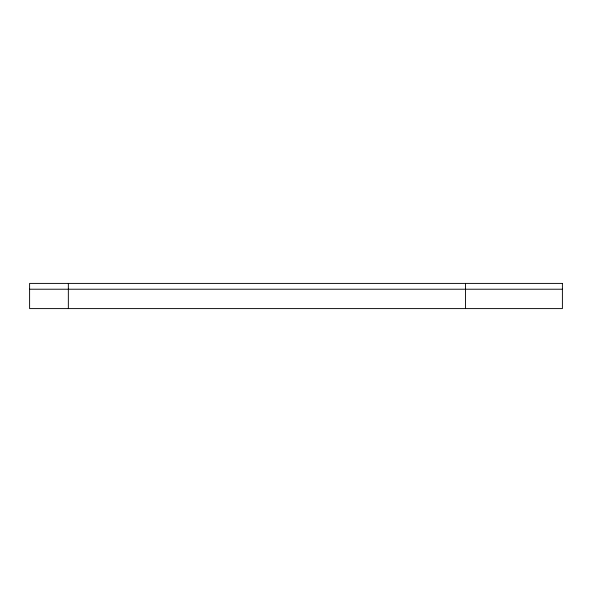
<?xml version="1.0" encoding="UTF-8"?>
<svg xmlns="http://www.w3.org/2000/svg" width="592" height="592" viewBox="0 0 592 592"><rect width="100%" height="100%" fill="white"/><g stroke="black" fill="none" stroke-linecap="round" stroke-linejoin="round"><path stroke-width="0.89" d="M29.6 289.222L562.4 289.222M465.527 283.405L465.527 308.595M68.346 283.405L68.346 308.595M562.4 283.405L29.6 283.405L29.6 308.595L562.4 308.595L562.4 283.405"/></g></svg>
